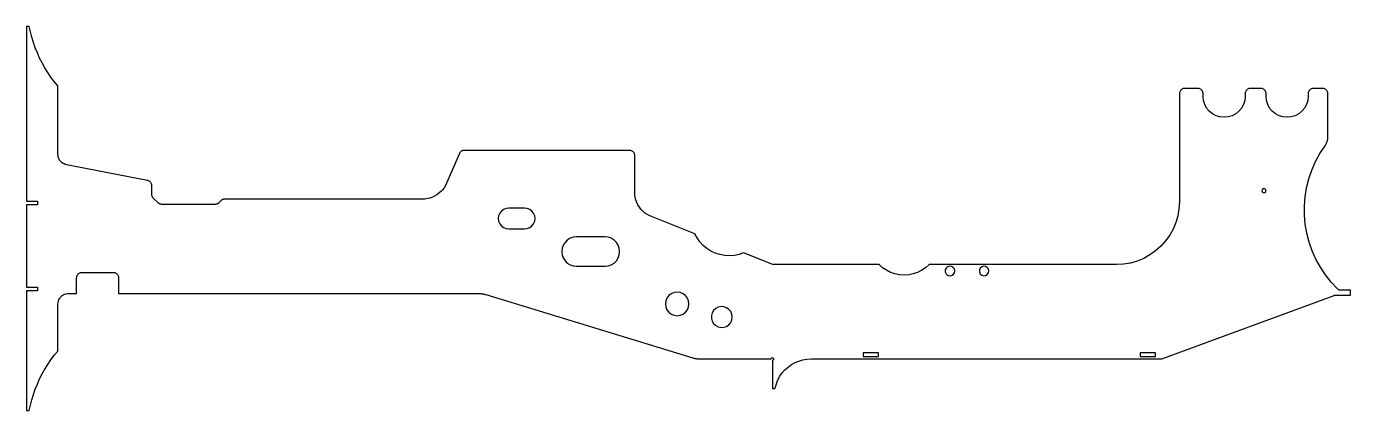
# Model space of a CAD drawing. Header units: millimetres. Extents: x 0 to 2522, y 0 to 733.
import ezdxf

# ---------------------------------------------------------------- set-up
doc = ezdxf.new("R2010")
doc.units = ezdxf.units.MM
doc.layers.add('CUT_INNER', color=3, linetype='Continuous')
doc.layers.add('CUT_OUTER', color=1, linetype='Continuous')

msp = doc.modelspace()

# ---------------------------------------------------------------- linework, layer by layer
at = {"layer": 'CUT_INNER'}
for points in [[(2360.9, 419.4), (2360.4, 421.4), (2358.9, 422.9), (2356.9, 423.4), (2354.9, 422.9), (2353.4, 421.4), (2352.9, 419.4), (2353.4, 417.4), (2354.9, 415.9), (2356.9, 415.4), (2358.9, 415.9), (2360.4, 417.4)], [(918.7, 346.4), (948.7, 346.4), (953.9, 347.1), (958.7, 349.1), (962.8, 352.3), (966, 356.4), (968, 361.2), (968.7, 366.4), (968, 371.6), (966, 376.4), (962.8, 380.5), (958.7, 383.7), (953.9, 385.7), (948.7, 386.4), (918.7, 386.4), (913.5, 385.7), (908.7, 383.7), (904.6, 380.5), (901.4, 376.4), (899.4, 371.6), (898.7, 366.4), (899.4, 361.2), (901.4, 356.4), (904.6, 352.3), (908.7, 349.1), (913.5, 347.1)], [(1047.7, 275.4), (1101.7, 275.4), (1107.9, 276.1), (1113.8, 278.2), (1119.2, 281.5), (1123.6, 285.9), (1126.9, 291.3), (1129, 297.2), (1129.7, 303.4), (1129, 309.6), (1126.9, 315.5), (1123.6, 320.9), (1119.2, 325.3), (1113.8, 328.6), (1107.9, 330.7), (1101.7, 331.4), (1047.7, 331.4), (1041.5, 330.7), (1035.6, 328.6), (1030.2, 325.3), (1025.8, 320.9), (1022.5, 315.5), (1020.4, 309.6), (1019.7, 303.4), (1020.4, 297.2), (1022.5, 291.3), (1025.8, 285.9), (1030.2, 281.5), (1035.6, 278.2), (1041.5, 276.1)], [(1768.3, 266.4), (1767.5, 270.1), (1765.2, 273.2), (1762, 275.1), (1758.2, 275.5), (1754.6, 274.3), (1751.8, 271.8), (1750.2, 268.3), (1750.2, 264.5), (1751.8, 261), (1754.6, 258.5), (1758.2, 257.3), (1762, 257.7), (1765.2, 259.6), (1767.5, 262.7)], [(1833.3, 266.4), (1832.5, 270.1), (1830.2, 273.2), (1827, 275.1), (1823.2, 275.5), (1819.6, 274.3), (1816.8, 271.8), (1815.2, 268.3), (1815.2, 264.5), (1816.8, 261), (1819.6, 258.5), (1823.2, 257.3), (1827, 257.7), (1830.2, 259.6), (1832.5, 262.7)], [(1261.9, 203.4), (1261.1, 209.2), (1258.9, 214.7), (1255.3, 219.3), (1250.7, 222.9), (1245.2, 225.1), (1239.4, 225.9), (1233.6, 225.1), (1228.2, 222.9), (1223.5, 219.3), (1219.9, 214.7), (1217.7, 209.2), (1216.9, 203.4), (1217.7, 197.6), (1219.9, 192.1), (1223.5, 187.5), (1228.2, 183.9), (1233.6, 181.7), (1239.4, 180.9), (1245.2, 181.7), (1250.7, 183.9), (1255.3, 187.5), (1258.9, 192.1), (1261.1, 197.6)], [(1344.4, 178.4), (1343.7, 183.8), (1341.5, 188.8), (1338.1, 193), (1333.6, 196.2), (1328.5, 198), (1323, 198.4), (1317.7, 197.2), (1312.9, 194.7), (1308.9, 191), (1306.1, 186.4), (1304.6, 181.1), (1304.6, 175.7), (1306.1, 170.4), (1308.9, 165.8), (1312.9, 162.1), (1317.7, 159.6), (1323, 158.4), (1328.5, 158.8), (1333.6, 160.6), (1338.1, 163.8), (1341.5, 168), (1343.7, 173)], [(1593.8, 109.9), (1593.8, 102.9), (1622.8, 102.9), (1622.8, 109.9)], [(2121.5, 109.9), (2121.5, 102.9), (2150.5, 102.9), (2150.5, 109.9)]]:
    msp.add_lwpolyline(points, close=True, dxfattribs=at)
at = {"layer": 'CUT_OUTER'}
msp.add_lwpolyline([(1624.1, 278.4), (1423.7, 278.4), (1423.5, 278.4), (1423.4, 278.4), (1423.2, 278.4), (1423.1, 278.4), (1422.9, 278.5), (1422.8, 278.5), (1422.6, 278.5), (1422.5, 278.6), (1422.3, 278.6), (1422.2, 278.6), (1422, 278.7), (1421.9, 278.7), (1366, 300.7), (1357.3, 297.8), (1348.3, 296), (1339.1, 295.4), (1329.9, 295.9), (1320.9, 297.6), (1312.1, 300.4), (1303.8, 304.3), (1296.1, 309.3), (1289, 315.1), (1282.7, 321.8), (1277.3, 329.3), (1272.9, 337.4), (1190.4, 369.9), (1185.9, 371.9), (1181.5, 374.4), (1177.5, 377.3), (1173.8, 380.6), (1170.4, 384.3), (1167.4, 388.2), (1164.8, 392.5), (1162.6, 397), (1160.9, 401.7), (1159.7, 406.5), (1158.9, 411.4), (1158.7, 416.4), (1158.7, 486.4), (1158.6, 487.7), (1158.4, 489), (1157.9, 490.2), (1157.4, 491.4), (1156.6, 492.5), (1155.8, 493.5), (1154.8, 494.3), (1153.7, 495.1), (1152.5, 495.6), (1151.3, 496.1), (1150, 496.3), (1148.7, 496.4), (833.7, 496.4), (832.7, 496.4), (831.8, 496.2), (830.8, 496), (829.9, 495.7), (829, 495.2), (828.2, 494.8), (827.4, 494.2), (826.7, 493.5), (826, 492.8), (825.4, 492), (824.9, 491.2), (824.5, 490.4), (800.1, 433.6), (798, 429.3), (795.5, 425.2), (792.5, 421.3), (789.2, 417.7), (785.6, 414.5), (781.7, 411.6), (777.5, 409.2), (773.1, 407.1), (768.6, 405.5), (763.8, 404.3), (759, 403.6), (754.2, 403.4), (377.7, 403.4), (377.1, 403.4), (376.4, 403.3), (375.8, 403.2), (375.2, 403.1), (374.5, 402.9), (373.9, 402.6), (373.3, 402.4), (372.7, 402.1), (372.2, 401.7), (371.7, 401.3), (371.1, 400.9), (370.7, 400.5), (366.5, 396.3), (366.1, 395.9), (365.5, 395.5), (365, 395.1), (364.5, 394.7), (363.9, 394.4), (363.3, 394.2), (362.7, 393.9), (362, 393.7), (361.4, 393.6), (360.8, 393.5), (360.1, 393.4), (359.5, 393.4), (257.7, 393.4), (257.1, 393.4), (256.4, 393.5), (255.8, 393.6), (255.2, 393.7), (254.5, 393.9), (253.9, 394.2), (253.3, 394.4), (252.7, 394.7), (252.2, 395.1), (251.7, 395.5), (251.1, 395.9), (250.7, 396.3), (241.5, 405.5), (241.1, 405.9), (240.7, 406.5), (240.3, 407), (239.9, 407.5), (239.6, 408.1), (239.4, 408.7), (239.1, 409.3), (238.9, 410), (238.8, 410.6), (238.7, 411.2), (238.6, 411.9), (238.6, 412.5), (238.6, 429.2), (238.5, 430.4), (238.3, 431.5), (238, 432.6), (237.6, 433.6), (237, 434.6), (236.3, 435.6), (235.5, 436.4), (234.7, 437.2), (233.7, 437.8), (232.7, 438.3), (231.6, 438.7), (230.5, 439), (76.2, 469), (74, 469.6), (71.8, 470.4), (69.8, 471.5), (67.9, 472.8), (66.1, 474.2), (64.6, 475.9), (63.2, 477.8), (62.1, 479.8), (61.2, 481.9), (60.5, 484.1), (60.1, 486.4), (60, 488.7), (60, 618), (60, 618.1), (60, 618.2), (60, 618.3), (59.9, 618.4), (59.9, 618.5), (59.9, 618.7), (59.8, 618.8), (59.8, 618.9), (59.7, 619), (59.7, 619.1), (59.6, 619.2), (59.5, 619.3), (52.9, 627.5), (46.6, 636), (40.6, 644.8), (35.1, 653.8), (29.9, 663.1), (25.1, 672.5), (20.8, 682.2), (16.8, 692), (13.3, 702), (10.2, 712.2), (7.6, 722.4), (5.4, 732.8), (0, 732.8), (0, 399.4), (21, 399.4), (21, 392.4), (0, 392.4), (0, 235.4), (21, 235.4), (21, 228.4), (0, 228.4), (0, 0), (5.4, 0), (7.6, 10.4), (10.2, 20.6), (13.3, 30.8), (16.8, 40.8), (20.8, 50.6), (25.1, 60.3), (29.9, 69.8), (35.1, 79), (40.6, 88.1), (46.6, 96.8), (52.9, 105.4), (59.5, 113.6), (59.6, 113.7), (59.7, 113.8), (59.7, 113.9), (59.8, 114), (59.8, 114.1), (59.9, 114.2), (59.9, 114.3), (59.9, 114.4), (60, 114.6), (60, 114.7), (60, 114.8), (60, 114.9), (60, 203.4), (60.2, 206), (60.7, 208.6), (61.5, 211.1), (62.7, 213.4), (64.1, 215.6), (65.9, 217.5), (67.8, 219.3), (70, 220.7), (72.3, 221.9), (74.8, 222.7), (77.4, 223.2), (80, 223.4), (95.5, 223.4), (95.5, 253.4), (95.6, 254.7), (95.8, 256), (96.3, 257.2), (96.8, 258.4), (97.6, 259.5), (98.4, 260.5), (99.4, 261.3), (100.5, 262.1), (101.7, 262.6), (102.9, 263.1), (104.2, 263.3), (105.5, 263.4), (165.5, 263.4), (166.8, 263.3), (168.1, 263.1), (169.3, 262.6), (170.5, 262.1), (171.6, 261.3), (172.6, 260.5), (173.4, 259.5), (174.2, 258.4), (174.7, 257.2), (175.2, 256), (175.4, 254.7), (175.5, 253.4), (175.5, 223.4), (860.3, 223.4), (861.5, 223.4), (862.8, 223.3), (864, 223.3), (865.2, 223.2), (866.5, 223), (867.7, 222.9), (868.9, 222.7), (870.1, 222.4), (871.3, 222.2), (872.5, 221.9), (873.7, 221.6), (874.9, 221.2), (1269.5, 100.6), (1270.7, 100.2), (1271.9, 99.9), (1273.1, 99.6), (1274.3, 99.4), (1275.5, 99.1), (1276.7, 98.9), (1277.9, 98.8), (1279.2, 98.6), (1280.4, 98.5), (1281.6, 98.5), (1282.9, 98.4), (1284.1, 98.4), (1418.3, 98.4), (1418.4, 99.4), (1419, 100.2), (1419.8, 100.8), (1420.7, 101), (1421.7, 100.9), (1422.5, 100.3), (1423.1, 99.5), (1423.3, 98.6), (1423.1, 97.6), (1422.6, 96.8), (1421.8, 96.2), (1420.8, 96), (1420.8, 42), (1424.2, 42), (1424.4, 42), (1424.6, 42.1), (1424.9, 42.1), (1425.1, 42.2), (1425.3, 42.3), (1425.5, 42.5), (1425.6, 42.6), (1425.8, 42.8), (1425.9, 43), (1426, 43.2), (1426.1, 43.4), (1426.2, 43.6), (1428.3, 51.2), (1431.3, 58.5), (1435.1, 65.4), (1439.6, 71.8), (1444.8, 77.7), (1450.7, 83), (1457.1, 87.6), (1464, 91.4), (1471.3, 94.4), (1478.8, 96.6), (1486.6, 98), (1494.5, 98.4), (2162.5, 98.4), (2490.7, 219.8), (2491, 219.9), (2491.3, 220), (2491.6, 220), (2491.8, 220.1), (2492.1, 220.2), (2492.4, 220.2), (2492.7, 220.3), (2493, 220.3), (2493.3, 220.4), (2493.6, 220.4), (2493.9, 220.4), (2494.2, 220.4), (2522, 220.4), (2522, 229.4), (2504.1, 229.4), (2503.4, 229.4), (2502.8, 229.5), (2502.2, 229.6), (2501.5, 229.7), (2500.9, 229.9), (2500.3, 230.1), (2499.7, 230.4), (2499.2, 230.7), (2498.6, 231), (2498.1, 231.4), (2497.6, 231.8), (2497.1, 232.2), (2485.1, 245), (2474.2, 258.7), (2464.5, 273.3), (2456, 288.7), (2448.8, 304.7), (2443, 321.2), (2438.6, 338.2), (2435.7, 355.5), (2434.1, 372.9), (2434.1, 390.5), (2435.5, 407.9), (2438.3, 425.2), (2442.6, 442.2), (2448.3, 458.8), (2455.4, 474.9), (2463.7, 490.3), (2473.4, 504.9), (2474.2, 506.2), (2475, 507.5), (2475.8, 508.9), (2476.4, 510.3), (2477, 511.8), (2477.6, 513.2), (2478, 514.7), (2478.3, 516.2), (2478.6, 517.8), (2478.8, 519.3), (2479, 520.9), (2479, 522.4), (2479, 604.4), (2478.9, 605.7), (2478.7, 607), (2478.2, 608.2), (2477.7, 609.4), (2476.9, 610.5), (2476.1, 611.5), (2475.1, 612.3), (2474, 613.1), (2472.8, 613.6), (2471.6, 614.1), (2470.3, 614.3), (2469, 614.4), (2451.1, 614.4), (2449.8, 614.3), (2448.6, 614.1), (2447.3, 613.6), (2446.1, 613.1), (2445.1, 612.3), (2444.1, 611.5), (2443.2, 610.5), (2442.5, 609.4), (2441.9, 608.2), (2441.5, 607), (2441.2, 605.7), (2441.1, 604.4), (2441.1, 599.4), (2440.4, 591.6), (2438.1, 584.1), (2434.4, 577.2), (2429.4, 571.1), (2423.4, 566.1), (2416.5, 562.4), (2408.9, 560.2), (2401.1, 559.4), (2393.3, 560.2), (2385.8, 562.4), (2378.9, 566.1), (2372.9, 571.1), (2367.9, 577.2), (2364.2, 584.1), (2361.9, 591.6), (2361.1, 599.4), (2361.1, 604.4), (2361.1, 605.7), (2360.8, 607), (2360.4, 608.2), (2359.8, 609.4), (2359.1, 610.5), (2358.2, 611.5), (2357.2, 612.3), (2356.1, 613.1), (2355, 613.6), (2353.7, 614.1), (2352.4, 614.3), (2351.1, 614.4), (2331.1, 614.4), (2329.8, 614.3), (2328.6, 614.1), (2327.3, 613.6), (2326.1, 613.1), (2325.1, 612.3), (2324.1, 611.5), (2323.2, 610.5), (2322.5, 609.4), (2321.9, 608.2), (2321.5, 607), (2321.2, 605.7), (2321.1, 604.4), (2321.1, 599.4), (2320.4, 591.6), (2318.1, 584.1), (2314.4, 577.2), (2309.4, 571.1), (2303.4, 566.1), (2296.5, 562.4), (2288.9, 560.2), (2281.1, 559.4), (2273.3, 560.2), (2265.8, 562.4), (2258.9, 566.1), (2252.9, 571.1), (2247.9, 577.2), (2244.2, 584.1), (2241.9, 591.6), (2241.1, 599.4), (2241.1, 604.4), (2241.1, 605.7), (2240.8, 607), (2240.4, 608.2), (2239.8, 609.4), (2239.1, 610.5), (2238.2, 611.5), (2237.2, 612.3), (2236.1, 613.1), (2235, 613.6), (2233.7, 614.1), (2232.4, 614.3), (2231.1, 614.4), (2206, 614.4), (2204.7, 614.3), (2203.4, 614.1), (2202.2, 613.6), (2201, 613.1), (2199.9, 612.3), (2198.9, 611.5), (2198.1, 610.5), (2197.3, 609.4), (2196.8, 608.2), (2196.3, 607), (2196.1, 605.7), (2196, 604.4), (2196, 398.4), (2195.2, 385), (2193, 371.7), (2189.3, 358.8), (2184.1, 346.3), (2177.6, 334.6), (2169.8, 323.6), (2160.9, 313.5), (2150.8, 304.6), (2139.8, 296.8), (2128.1, 290.3), (2115.6, 285.1), (2102.7, 281.4), (2089.4, 279.2), (2076, 278.4), (1719.1, 278.4), (1712.6, 272.5), (1705.3, 267.6), (1697.4, 263.6), (1689.1, 260.7), (1680.4, 259), (1671.6, 258.4), (1662.8, 259), (1654.2, 260.7), (1645.9, 263.6), (1638, 267.6), (1630.7, 272.5)], close=True, dxfattribs=at)

doc.saveas('drawing.dxf')
